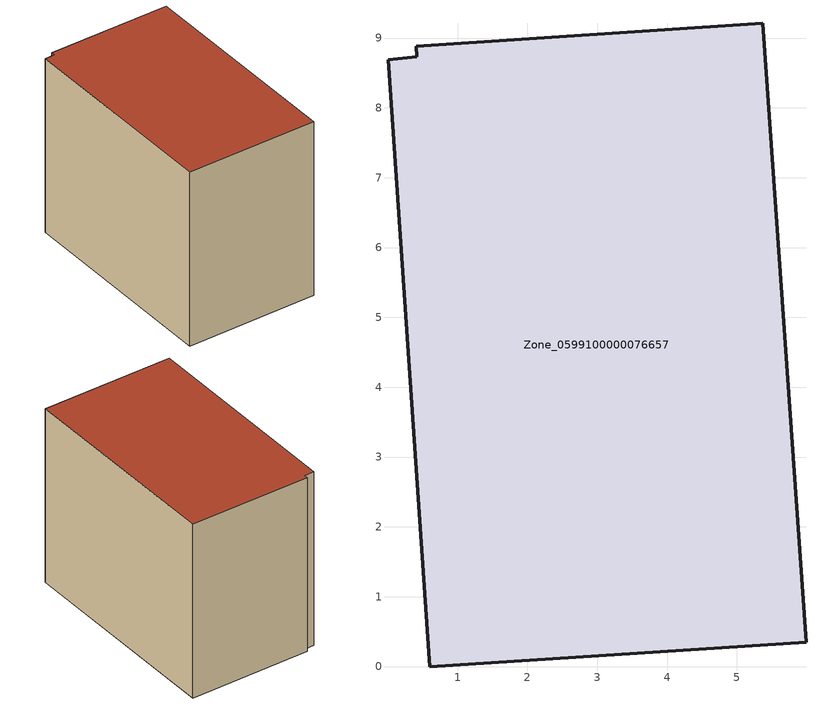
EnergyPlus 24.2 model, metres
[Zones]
Zone_0599100000076657
 floor ground (C_G): 0.01,8.69 0.41,8.73 0.41,8.89 5.37,9.21 5.99,0.35 0.6,0 z0
 wall outside (C_F): 5.99,0.35 5.37,9.21 0.41,8.89 0.41,8.73 0.01,8.69 0.6,0 5.99,0.35 z0:7.47
 roof outside (C_R): 0.41,8.73 0.01,8.69 0.6,0 5.99,0.35 5.37,9.21 0.41,8.89 z7.47
[BUILDING]
Pand.0599100000076657: North Axis=0; Terrain=City; Loads Convergence Tolerance Value=0.04; Temperature Convergence Tolerance Value=0.4; Solar Distribution=FullExterior; Maximum Number of Warmup Days=25; Minimum Number of Warmup Days=1
[Site:Location]
Rotterdam.The.Hague.AP_ZH_NLD Design_Conditions: Latitude=51.96; Longitude=4.45; Time Zone=1; Elevation=-4.5
[SITE:GROUNDTEMPERATURE:BUILDINGSURFACE]
18, 18, 18, 18, 18, 18, 18, 18, 18, 18, 18, 18
[MATERIAL] Thermal Absorptance=0.9; Solar Absorptance=0.7; Visible Absorptance=0.7
Name | Roughness | Thickness | Conductivity | Density | Specific Heat
G.TI.1975-1991 | MediumSmooth | 0.15 | 0.288461 | 540 | 1210
F.TI.1975-1991 | Rough | 0.3 | 0.230769 | 1920 | 840
R.TI.1975-1991 | MediumRough | 0.2 | 0.153846 | 1500 | 1000
[CONSTRUCTION]
C_G: G.TI.1975-1991
C_F: F.TI.1975-1991
C_R: R.TI.1975-1991
[ZONE]
Zone_0599100000076657: Type=1; Multiplier=1; Ceiling Height=Autocalculate; Volume=Autocalculate; Floor Area=autocalculate; Part of Total Floor Area=Yes
[ZONEINFILTRATION:DESIGNFLOWRATE]
Infil_Zone_0599100000076657: Zone or ZoneList or Space or SpaceList=Zone_0599100000076657; Schedule=AlwaysOn; Design Flow Rate Calculation Method=Flow/Area; Flow Rate per Floor Area=0.003; Constant Term Coefficient=1; Temperature Term Coefficient=0; Velocity Term Coefficient=0; Velocity Squared Term Coefficient=0
[HVACTEMPLATE:ZONE:IDEALLOADSAIRSYSTEM]
Zone_0599100000076657: Maximum Heating Supply Air Temperature=50; Minimum Cooling Supply Air Temperature=13; Maximum Heating Supply Air Humidity Ratio=0.0156; Minimum Cooling Supply Air Humidity Ratio=0.0077; Heating Limit=NoLimit; Cooling Limit=NoLimit; Dehumidification Control Type=ConstantSensibleHeatRatio; Cooling Sensible Heat Ratio=0.7; Dehumidification Setpoint=60; Humidification Control Type=None; Humidification Setpoint=30; Outdoor Air Method=None; Outdoor Air Flow Rate per Person=0.00944; Outdoor Air Flow Rate per Zone Floor Area=0; Outdoor Air Flow Rate per Zone=0; Demand Controlled Ventilation Type=None; Outdoor Air Economizer Type=NoEconomizer; Heat Recovery Type=None; Sensible Heat Recovery Effectiveness=0.7; Latent Heat Recovery Effectiveness=0.65
[ZONECONTROL:THERMOSTAT]
ThermostatControl_Zone_0599100000076657: Zone or ZoneList=Zone_0599100000076657; Control Type Schedule=DualSetpointControlType; Control 1=Thermostat_Zone_0599100000076657; Temperature Difference Between Cutout And Setpoint=0
[THERMOSTATSETPOINT:DUALSETPOINT]
Thermostat_Zone_0599100000076657: Heating Setpoint Temperature Schedule=HeatingSetpoint_Zone_0599100000076657; Cooling Setpoint Temperature Schedule=CoolingSetpoint_Zone_0599100000076657
[SCHEDULE:COMPACT]
HeatingSetpoint_Zone_0599100000076657: Through: 12/31, For: AllDays, Until: 24:00, 21
CoolingSetpoint_Zone_0599100000076657: Through: 12/31, For: AllDays, Until: 24:00, 24
DualSetpointControlType: Through: 12/31, For: AllDays, Until: 24:00, 4
AlwaysOn: Through: 12/31, For: AllDays, Until: 24:00, 1
